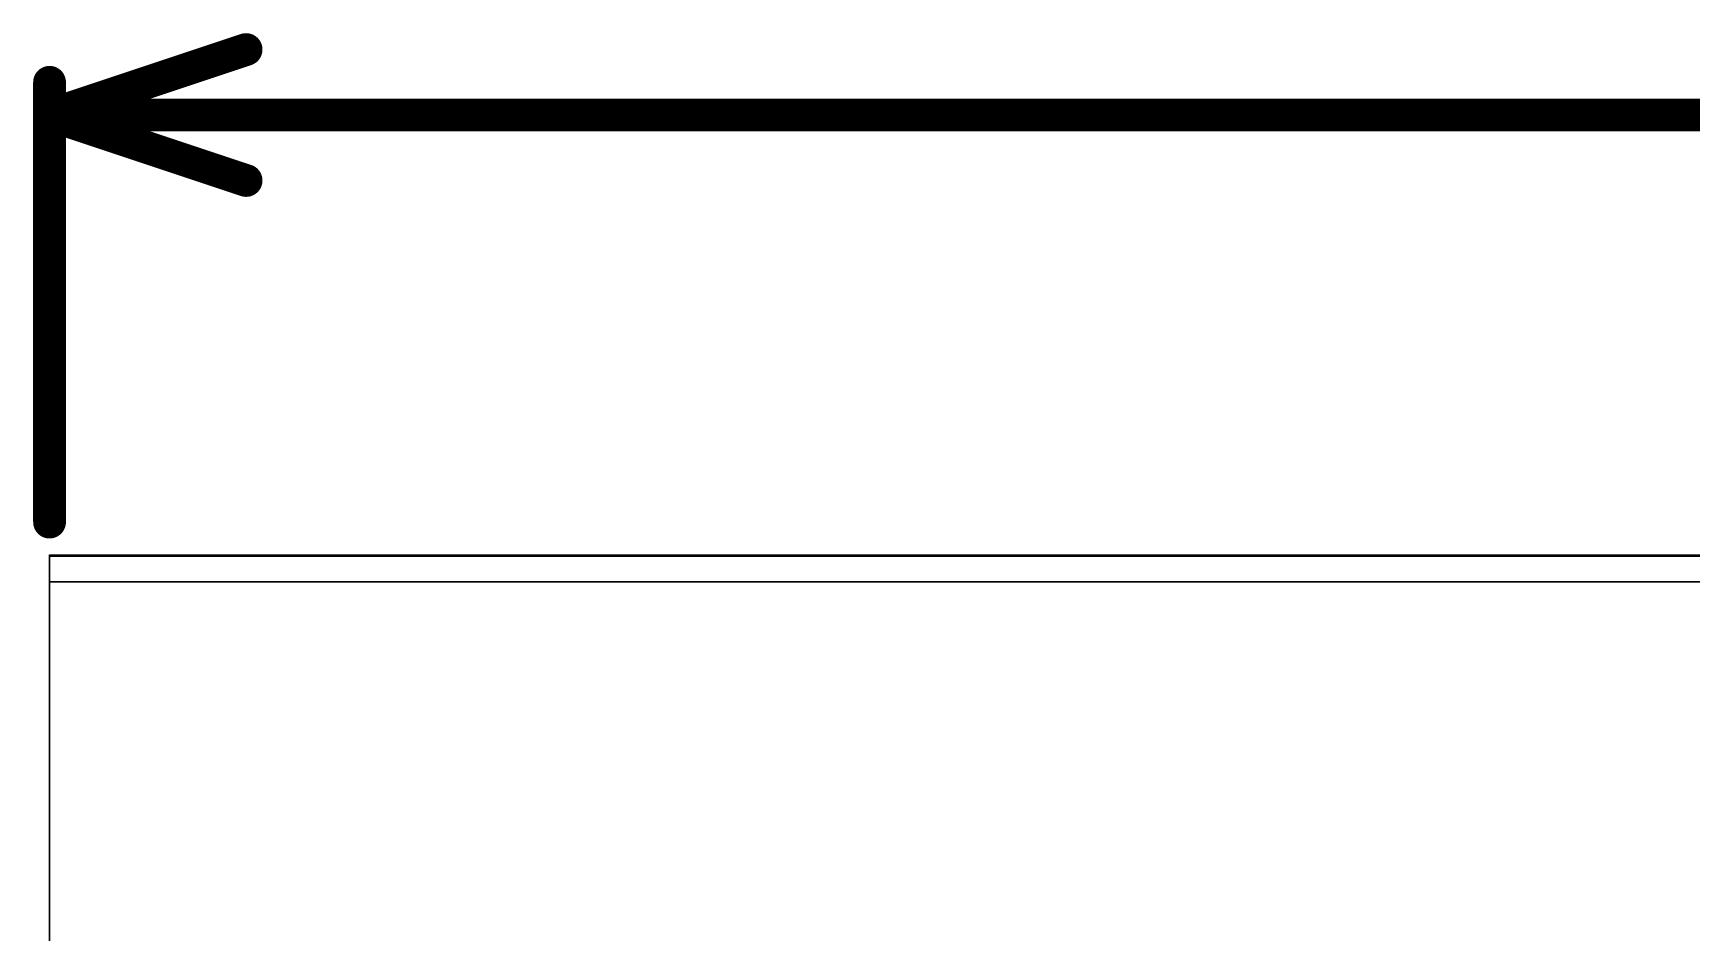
# Model space of a CAD drawing. Header units: millimetres. Extents: x 34 to 168, y 52 to 77.
# Drawn here: x 33.84 to 46.7, y 69.36 to 76.34 of the extents above; entities that cross this region are included whole.
import ezdxf

# ---------------------------------------------------------------- set-up
doc = ezdxf.new("R2010")
doc.units = ezdxf.units.MM
for name, color, linetype in [('Mechanical1', 6, 'Continuous'), ('Mechanical2', 216, 'Continuous'), ('Mechanical4', 56, 'Continuous')]:
    doc.layers.add(name, color=color, linetype=linetype)

msp = doc.modelspace()

# ---------------------------------------------------------------- linework, layer by layer
at = {"layer": 'Mechanical1', "const_width": 0.254}
for points in [[(33.962, 75.7), (35.486, 76.208)], [(33.962, 72.542), (33.962, 75.954)], [(33.962, 75.7), (93.287, 75.7)], [(33.962, 75.7), (35.486, 75.192)]]:
    msp.add_lwpolyline(points, dxfattribs=at)
at = {"layer": 'Mechanical1', "const_width": 0.127}
for points in [[(35.423, 76.208, 1), (35.55, 76.208, 1)], [(33.899, 75.954, 1), (34.026, 75.954, 1)], [(33.899, 75.7, 1), (34.026, 75.7, 1)], [(33.899, 75.7, 1), (34.026, 75.7, 1)], [(33.899, 75.7, 1), (34.026, 75.7, 1)], [(35.423, 75.192, 1), (35.55, 75.192, 1)], [(33.899, 72.542, 1), (34.026, 72.542, 1)]]:
    msp.add_lwpolyline(points, format="xyb", close=True, dxfattribs=at)
at = {"layer": 'Mechanical1'}
for points in [[(33.962, 52.308), (33.962, 72.288)], [(33.962, 72.288), (33.962, 72.288)], [(33.962, 72.288), (162.362, 72.288)]]:
    msp.add_lwpolyline(points, dxfattribs=at)
msp.add_lwpolyline([(33.962, 72.288, 1), (33.962, 72.288, 1)], format="xyb", close=True, dxfattribs=at)
msp.add_lwpolyline([(33.962, 72.288, 1), (33.962, 72.288, 1)], format="xyb", close=True, dxfattribs=at)
msp.add_lwpolyline([(33.962, 72.288, 1), (33.962, 72.288, 1)], format="xyb", close=True, dxfattribs=at)
msp.add_lwpolyline([(33.962, 72.288, 1), (33.962, 72.288, 1)], format="xyb", close=True, dxfattribs=at)
at = {"layer": 'Mechanical2', "const_width": 0.0127}
for points in [[(33.962, 72.278), (162.297, 72.278)], [(33.962, 72.078), (33.962, 72.278)], [(33.962, 52.508), (33.962, 72.078)]]:
    msp.add_lwpolyline(points, dxfattribs=at)
at = {"layer": 'Mechanical2', "const_width": 0.00635}
for points in [[(33.959, 72.278, 1), (33.966, 72.278, 1)], [(33.959, 72.278, 1), (33.966, 72.278, 1)], [(33.959, 72.078, 1), (33.966, 72.078, 1)], [(33.959, 72.078, 1), (33.966, 72.078, 1)]]:
    msp.add_lwpolyline(points, format="xyb", close=True, dxfattribs=at)
at = {"layer": 'Mechanical4', "const_width": 0.0127}
msp.add_lwpolyline([(33.962, 72.078), (162.297, 72.078)], dxfattribs=at)
at = {"layer": 'Mechanical4', "const_width": 0.00635}
msp.add_lwpolyline([(33.959, 72.078, 1), (33.966, 72.078, 1)], format="xyb", close=True, dxfattribs=at)

doc.saveas('drawing.dxf')
